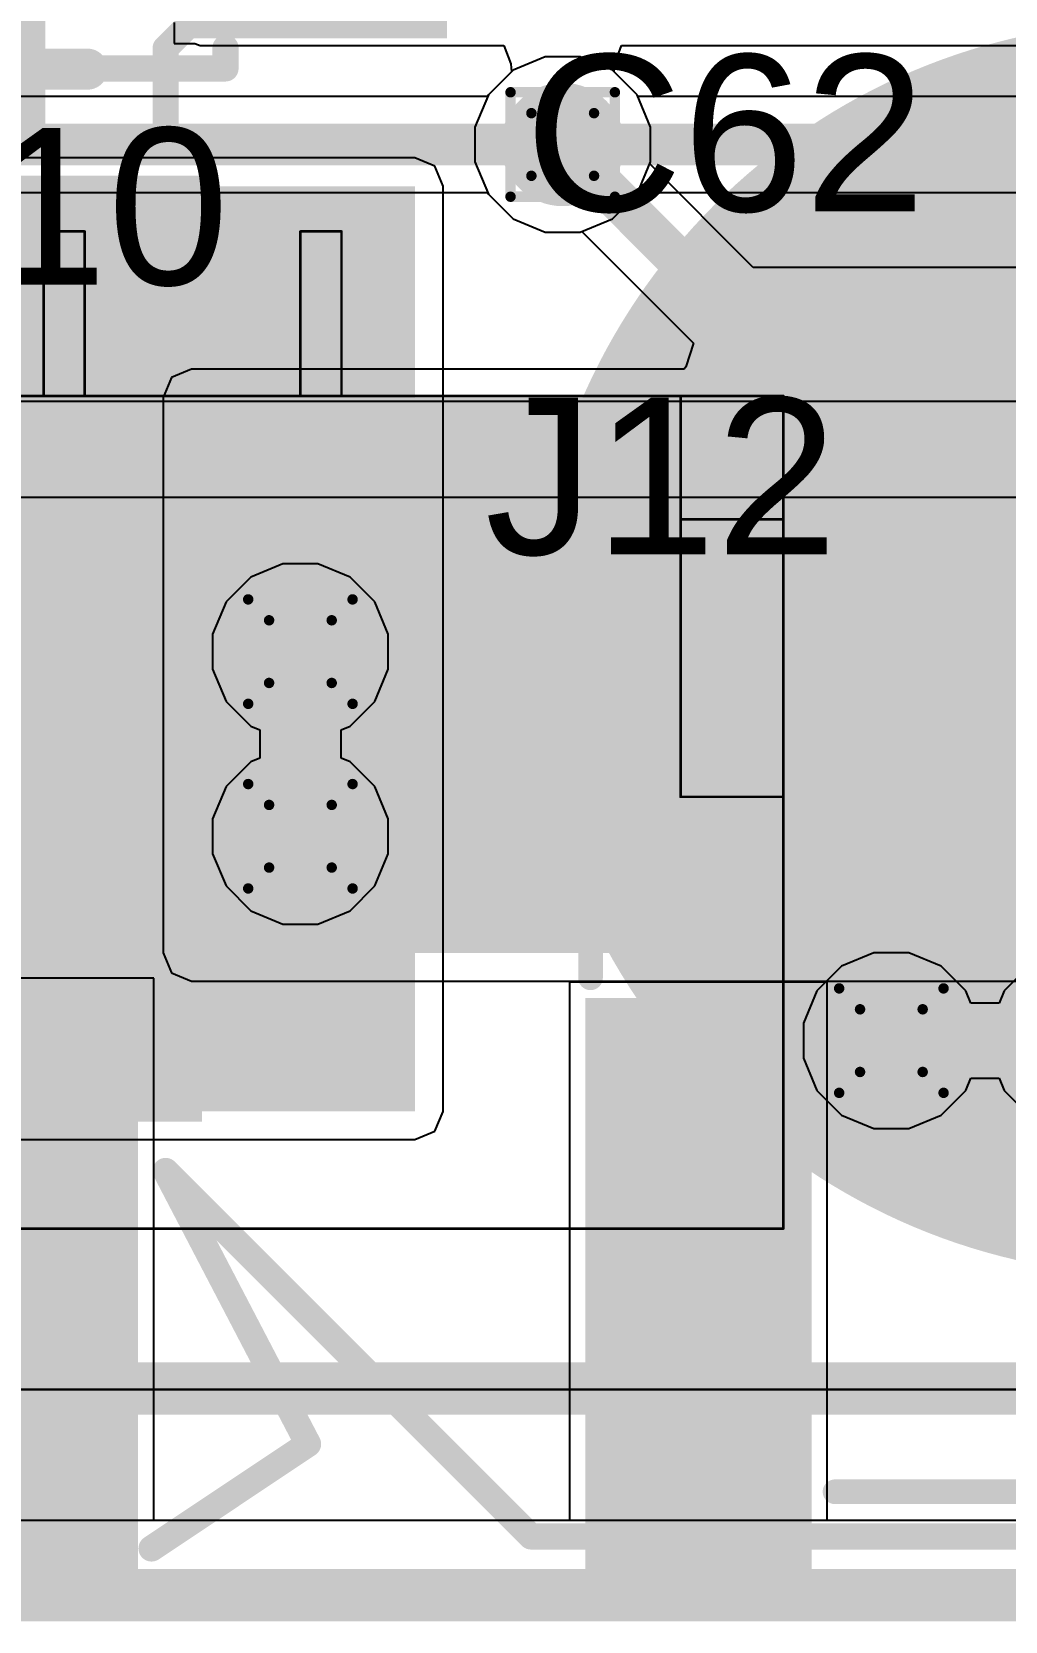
# Model space of a CAD drawing. Header units: inches. Extents: x -6 to 5433, y -4 to 5447.
# Drawn here: x 41.59 to 46.33, y -3.63 to 4.1 of the extents above; entities that cross this region are included whole.
import ezdxf

# ---------------------------------------------------------------- set-up
doc = ezdxf.new("R2010")
doc.units = ezdxf.units.IN
for name, color, linetype in [('Board_outline', 216, 'Continuous'), ('Bottom Layer', 5, 'Continuous'), ('Bottom Overlay', 54, 'Continuous'), ('Bottom Paste', 16, 'Continuous'), ('Bottom Solder', 6, 'Continuous'), ('Dimensions', 6, 'Continuous'), ('Drill Drawing', 1, 'Continuous'), ('Ground', 16, 'Continuous'), ('Mechanical 4', 56, 'Continuous'), ('Power', 76, 'Continuous'), ('Top Layer', 1, 'Continuous'), ('Top Overlay', 2, 'Continuous'), ('Top Paste', 8, 'Continuous'), ('Top Solder', 216, 'Continuous'), ('Via Holes', 16, 'Continuous')]:
    doc.layers.add(name, color=color, linetype=linetype)
doc.styles.add('Arial', font='', dxfattribs={"height": 0.2})
doc.styles.get('Arial').set_extended_font_data('Arial')

# ---------------------------------------------------------------- blocks, each defined once
blk = doc.blocks.new('MY_927_02_B_30')
at = {"layer": 'Bottom Layer'}
h = blk.add_hatch(color=5, dxfattribs=at)
edge = h.paths.add_edge_path()
edge.add_arc((0, 0), 3, 0, 360)
blk.add_hatch(color=5, dxfattribs=at).paths.add_polyline_path([(4.7, 2.25), (8.2, 2.25), (8.2, -2.25), (4.7, -2.25)])
at = {"layer": 'Bottom Paste'}
h = blk.add_hatch(color=16, dxfattribs=at)
edge = h.paths.add_edge_path()
edge.add_arc((0, 0), 3, 0, 360)
blk.add_hatch(color=16, dxfattribs=at).paths.add_polyline_path([(4.7, 2.25), (8.2, 2.25), (8.2, -2.25), (4.7, -2.25)])
at = {"layer": 'Bottom Solder'}
h = blk.add_hatch(color=6, dxfattribs=at)
edge = h.paths.add_edge_path()
edge.add_arc((0, 0), 3.0508, 0, 360)
blk.add_hatch(color=6, dxfattribs=at).paths.add_polyline_path([(4.6492, 2.3008), (8.2508, 2.3008), (8.2508, -2.3008), (4.6492, -2.3008)])
at = {"layer": 'Bottom Overlay'}
for points in [[(4.8946, 4.3764, 0.127, 0.127, 0), (4.1326, 3.8684, 0.127, 0.127, 0)], [(3.048, 4.318, 0.127, 0.127, 0), (-2.921, 4.318, 0.127, 0.127, 0)], [(4.826, 2.54, 0.127, 0.127, 0), (3.048, 4.318, 0.127, 0.127, 0)], [(4.826, 2.54, 0.127, 0.127, 0), (4.1326, 3.8684, 0.127, 0.127, 0)], [(4.826, -2.4811, 0.127, 0.127, 0), (4.826, -2.921, 0.127, 0.127, 0)], [(5.5118, -2.5146, 0.2, 0.2, 0), (5.5118, -3.1242, 0.2, 0.2, 0)], [(5.8166, -2.8194, 0.2, 0.2, 0), (5.207, -2.8194, 0.2, 0.2, 0)], [(4.826, -2.921, 0.127, 0.127, 0), (3.429, -4.318, 0.127, 0.127, 0)]]:
    blk.add_lwpolyline(points, format="xyseb", dxfattribs=at)
for points in [[(4.8628, 4.3764, 0.0635, 0.0635, 1), (4.9263, 4.3764, 0.0635, 0.0635, 1)], [(3.0162, 4.318, 0.0635, 0.0635, 1), (3.0797, 4.318, 0.0635, 0.0635, 1)], [(3.0162, 4.318, 0.0635, 0.0635, 1), (3.0797, 4.318, 0.0635, 0.0635, 1)], [(4.1008, 3.8684, 0.0635, 0.0635, 1), (4.1643, 3.8684, 0.0635, 0.0635, 1)], [(4.1008, 3.8684, 0.0635, 0.0635, 1), (4.1643, 3.8684, 0.0635, 0.0635, 1)], [(4.7942, 2.54, 0.0635, 0.0635, 1), (4.8577, 2.54, 0.0635, 0.0635, 1)], [(4.7942, 2.54, 0.0635, 0.0635, 1), (4.8577, 2.54, 0.0635, 0.0635, 1)], [(4.7942, -2.4811, 0.0635, 0.0635, 1), (4.8577, -2.4811, 0.0635, 0.0635, 1)], [(5.4618, -2.5146, 0.1, 0.1, 1), (5.5618, -2.5146, 0.1, 0.1, 1)], [(5.157, -2.8194, 0.1, 0.1, 1), (5.257, -2.8194, 0.1, 0.1, 1)], [(4.7942, -2.921, 0.0635, 0.0635, 1), (4.8577, -2.921, 0.0635, 0.0635, 1)], [(4.7942, -2.921, 0.0635, 0.0635, 1), (4.8577, -2.921, 0.0635, 0.0635, 1)]]:
    blk.add_lwpolyline(points, format="xyseb", close=True, dxfattribs=at)
blk = doc.blocks.new('SOT_23_5_42')
at = {"layer": 'Top Layer'}
for points in [[(-1.85, 1.25), (-0.75, 1.25), (-0.75, 0.65), (-1.85, 0.65)], [(0.75, 1.25), (1.85, 1.25), (1.85, 0.65), (0.75, 0.65)], [(-1.85, 0.3), (-0.75, 0.3), (-0.75, -0.3), (-1.85, -0.3)], [(-1.85, -0.65), (-0.75, -0.65), (-0.75, -1.25), (-1.85, -1.25)], [(0.75, -0.65), (1.85, -0.65), (1.85, -1.25), (0.75, -1.25)]]:
    blk.add_hatch(color=1, dxfattribs=at).paths.add_polyline_path(points)
at = {"layer": 'Top Paste'}
for points in [[(-1.85, 1.25), (-0.75, 1.25), (-0.75, 0.65), (-1.85, 0.65)], [(0.75, 1.25), (1.85, 1.25), (1.85, 0.65), (0.75, 0.65)], [(-1.85, 0.3), (-0.75, 0.3), (-0.75, -0.3), (-1.85, -0.3)], [(-1.85, -0.65), (-0.75, -0.65), (-0.75, -1.25), (-1.85, -1.25)], [(0.75, -0.65), (1.85, -0.65), (1.85, -1.25), (0.75, -1.25)]]:
    blk.add_hatch(color=8, dxfattribs=at).paths.add_polyline_path(points)
at = {"layer": 'Top Solder'}
for points in [[(-1.9516, 1.3516), (-0.6484, 1.3516), (-0.6484, 0.5484), (-1.9516, 0.5484)], [(0.6484, 1.3516), (1.9516, 1.3516), (1.9516, 0.5484), (0.6484, 0.5484)], [(-1.9516, 0.4016), (-0.6484, 0.4016), (-0.6484, -0.4016), (-1.9516, -0.4016)], [(-1.9516, -0.5484), (-0.6484, -0.5484), (-0.6484, -1.3516), (-1.9516, -1.3516)], [(0.6484, -0.5484), (1.9516, -0.5484), (1.9516, -1.3516), (0.6484, -1.3516)]]:
    blk.add_hatch(color=216, dxfattribs=at).paths.add_polyline_path(points)
at = {"layer": 'Top Overlay'}
for points in [[(-0.879, 1.4986, 0.127, 0.127, 0), (0.8736, 1.4986, 0.127, 0.127, 0)], [(-0.879, 1.3986, 0.127, 0.127, 0), (-0.879, 1.4986, 0.127, 0.127, 0)], [(0.8736, 1.3986, 0.127, 0.127, 0), (0.8736, 1.4986, 0.127, 0.127, 0)], [(-2.1336, 1.0668, 0.127, 0.127, 0), (-2.0066, 0.9398, 0.127, 0.127, 0)], [(-2.1336, 0.8128, 0.127, 0.127, 0), (-2.1336, 1.0668, 0.127, 0.127, 0)], [(-2.1336, 0.8128, 0.127, 0.127, 0), (-2.0066, 0.9398, 0.127, 0.127, 0)], [(0.88, -0.418, 0.127, 0.127, 0), (0.88, 0.44, 0.127, 0.127, 0)], [(-0.879, -1.4986, 0.127, 0.127, 0), (-0.879, -1.3986, 0.127, 0.127, 0)], [(0.8736, -1.4986, 0.127, 0.127, 0), (0.8736, -1.3986, 0.127, 0.127, 0)], [(-0.879, -1.4986, 0.127, 0.127, 0), (0.8736, -1.4986, 0.127, 0.127, 0)]]:
    blk.add_lwpolyline(points, format="xyseb", dxfattribs=at)
for points in [[(-0.9108, 1.4986, 0.0635, 0.0635, 1), (-0.8473, 1.4986, 0.0635, 0.0635, 1)], [(-0.9108, 1.4986, 0.0635, 0.0635, 1), (-0.8473, 1.4986, 0.0635, 0.0635, 1)], [(0.8418, 1.4986, 0.0635, 0.0635, 1), (0.9053, 1.4986, 0.0635, 0.0635, 1)], [(0.8418, 1.4986, 0.0635, 0.0635, 1), (0.9053, 1.4986, 0.0635, 0.0635, 1)], [(-0.9108, 1.3986, 0.0635, 0.0635, 1), (-0.8473, 1.3986, 0.0635, 0.0635, 1)], [(0.8418, 1.3986, 0.0635, 0.0635, 1), (0.9053, 1.3986, 0.0635, 0.0635, 1)], [(-2.1654, 1.0668, 0.0635, 0.0635, 1), (-2.1019, 1.0668, 0.0635, 0.0635, 1)], [(-2.1654, 1.0668, 0.0635, 0.0635, 1), (-2.1019, 1.0668, 0.0635, 0.0635, 1)], [(-2.0383, 0.9398, 0.0635, 0.0635, 1), (-1.9748, 0.9398, 0.0635, 0.0635, 1)], [(-2.0383, 0.9398, 0.0635, 0.0635, 1), (-1.9748, 0.9398, 0.0635, 0.0635, 1)], [(-2.1654, 0.8128, 0.0635, 0.0635, 1), (-2.1019, 0.8128, 0.0635, 0.0635, 1)], [(-2.1654, 0.8128, 0.0635, 0.0635, 1), (-2.1019, 0.8128, 0.0635, 0.0635, 1)], [(0.8483, 0.44, 0.0635, 0.0635, 1), (0.9118, 0.44, 0.0635, 0.0635, 1)], [(0.8483, -0.418, 0.0635, 0.0635, 1), (0.9118, -0.418, 0.0635, 0.0635, 1)], [(-0.9108, -1.3986, 0.0635, 0.0635, 1), (-0.8473, -1.3986, 0.0635, 0.0635, 1)], [(0.8418, -1.3986, 0.0635, 0.0635, 1), (0.9053, -1.3986, 0.0635, 0.0635, 1)], [(-0.9108, -1.4986, 0.0635, 0.0635, 1), (-0.8473, -1.4986, 0.0635, 0.0635, 1)], [(-0.9108, -1.4986, 0.0635, 0.0635, 1), (-0.8473, -1.4986, 0.0635, 0.0635, 1)], [(0.8418, -1.4986, 0.0635, 0.0635, 1), (0.9053, -1.4986, 0.0635, 0.0635, 1)], [(0.8418, -1.4986, 0.0635, 0.0635, 1), (0.9053, -1.4986, 0.0635, 0.0635, 1)]]:
    blk.add_lwpolyline(points, format="xyseb", close=True, dxfattribs=at)
blk = doc.blocks.new('SM06B_GHS_TB_LF__SN__147')
at = {"layer": 'Top Layer'}
blk.add_hatch(color=1, dxfattribs=at).paths.add_polyline_path([(-5.4746, -0.3989), (-4.4746, -0.3989), (-4.4746, -3.0989), (-5.4746, -3.0989)])
at = {"layer": 'Top Paste'}
blk.add_hatch(color=8, dxfattribs=at).paths.add_polyline_path([(-5.4746, -0.3989), (-4.4746, -0.3989), (-4.4746, -3.0989), (-5.4746, -3.0989)])
at = {"layer": 'Top Solder'}
blk.add_hatch(color=216, dxfattribs=at).paths.add_polyline_path([(-5.5254, -0.3481), (-4.4238, -0.3481), (-4.4238, -3.1497), (-5.5254, -3.1497)])
at = {"layer": 'Top Overlay'}
for points in [[(-3.8113, 2.232, 0.254, 0.254, 0), (-3.6843, 2.105, 0.254, 0.254, 0)], [(-3.8113, 1.978, 0.254, 0.254, 0), (-3.8113, 2.232, 0.254, 0.254, 0)], [(-3.8113, 1.978, 0.254, 0.254, 0), (-3.6843, 2.105, 0.254, 0.254, 0)], [(-5.5001, 1.5, 0.12, 0.12, 0), (-5.5, -0.25, 0.12, 0.12, 0)], [(-5.5001, 1.5, 0.12, 0.12, 0), (-4.7135, 1.5, 0.12, 0.12, 0)], [(-5, 0.25, 0.12, 0.12, 0), (-5, 1.5, 0.12, 0.12, 0)], [(-5.4635, 0.25, 0.12, 0.12, 0), (-5, 0.25, 0.12, 0.12, 0)], [(-4.3101, -2.75, 0.12, 0.12, 0), (-0.45, -2.75, 0.12, 0.12, 0)]]:
    blk.add_lwpolyline(points, format="xyseb", dxfattribs=at)
for points in [[(-3.8748, 2.232, 0.127, 0.127, 1), (-3.7478, 2.232, 0.127, 0.127, 1)], [(-3.8748, 2.232, 0.127, 0.127, 1), (-3.7478, 2.232, 0.127, 0.127, 1)], [(-3.7478, 2.105, 0.127, 0.127, 1), (-3.6208, 2.105, 0.127, 0.127, 1)], [(-3.7478, 2.105, 0.127, 0.127, 1), (-3.6208, 2.105, 0.127, 0.127, 1)], [(-3.8748, 1.978, 0.127, 0.127, 1), (-3.7478, 1.978, 0.127, 0.127, 1)], [(-3.8748, 1.978, 0.127, 0.127, 1), (-3.7478, 1.978, 0.127, 0.127, 1)], [(-5.5301, 1.5, 0.06, 0.06, 1), (-5.4701, 1.5, 0.06, 0.06, 1)], [(-5.5301, 1.5, 0.06, 0.06, 1), (-5.4701, 1.5, 0.06, 0.06, 1)], [(-5.03, 1.5, 0.06, 0.06, 1), (-4.97, 1.5, 0.06, 0.06, 1)], [(-4.7435, 1.5, 0.06, 0.06, 1), (-4.6835, 1.5, 0.06, 0.06, 1)], [(-5.4935, 0.25, 0.06, 0.06, 1), (-5.4335, 0.25, 0.06, 0.06, 1)], [(-5.03, 0.25, 0.06, 0.06, 1), (-4.97, 0.25, 0.06, 0.06, 1)], [(-5.03, 0.25, 0.06, 0.06, 1), (-4.97, 0.25, 0.06, 0.06, 1)], [(-5.53, -0.25, 0.06, 0.06, 1), (-5.47, -0.25, 0.06, 0.06, 1)], [(-4.3401, -2.75, 0.06, 0.06, 1), (-4.2801, -2.75, 0.06, 0.06, 1)]]:
    blk.add_lwpolyline(points, format="xyseb", close=True, dxfattribs=at)
blk = doc.blocks.new('SM08B_GHS_TB_LF__SN__156')
at = {"layer": 'Top Layer'}
blk.add_hatch(color=1, dxfattribs=at).paths.add_polyline_path([(5.62, -0.2499), (6.83, -0.2499), (6.83, -2.9499), (5.62, -2.9499)])
at = {"layer": 'Top Paste'}
blk.add_hatch(color=8, dxfattribs=at).paths.add_polyline_path([(5.62, -0.2499), (6.83, -0.2499), (6.83, -2.9499), (5.62, -2.9499)])
at = {"layer": 'Top Solder'}
blk.add_hatch(color=216, dxfattribs=at).paths.add_polyline_path([(5.57, -0.1999), (6.88, -0.1999), (6.88, -3), (5.57, -3)])
at = {"layer": 'Top Overlay'}
for points in [[(4.906, 1.3499, 0.1274, 0.1274, 0), (6.5999, 1.3499, 0.1274, 0.1274, 0)], [(6.5999, -0.0189, 0.1274, 0.1274, 0), (6.5999, 1.3499, 0.1274, 0.1274, 0)]]:
    blk.add_lwpolyline(points, format="xyseb", dxfattribs=at)
for points in [[(6.568, 1.3499, 0.0637, 0.0637, 1), (6.6317, 1.3499, 0.0637, 0.0637, 1)], [(6.568, 1.3499, 0.0637, 0.0637, 1), (6.6317, 1.3499, 0.0637, 0.0637, 1)], [(6.568, -0.0189, 0.0637, 0.0637, 1), (6.6317, -0.0189, 0.0637, 0.0637, 1)]]:
    blk.add_lwpolyline(points, format="xyseb", close=True, dxfattribs=at)

msp = doc.modelspace()

# ---------------------------------------------------------------- hatches: boundary and pattern name
at = {"layer": 'Bottom Layer'}
h = msp.add_hatch(color=5, dxfattribs=at)
edge = h.paths.add_edge_path()
edge.add_arc((44.1787, 3.551), 0.3, 0, 360)
msp.add_hatch(color=5, dxfattribs=at).paths.add_polyline_path([(38.8723, -1.1519), (43.4594, -1.1519), (43.4594, 3.3481), (38.8723, 3.3481)])
h = msp.add_hatch(color=5, dxfattribs=at)
edge = h.paths.add_edge_path()
edge.add_arc((42.9021, 1.0842), 0.3, 0, 360)
h = msp.add_hatch(color=5, dxfattribs=at)
edge = h.paths.add_edge_path()
edge.add_arc((42.9021, 0.1861), 0.3, 0, 360)
h = msp.add_hatch(color=5, dxfattribs=at)
edge = h.paths.add_edge_path()
edge.add_arc((45.778, -0.808), 0.3, 0, 360)
at = {"layer": 'Ground'}
h = msp.add_hatch(color=16, dxfattribs=at)
edge = h.paths.add_edge_path()
edge.add_arc((44.1787, 3.551), 0.3, 0, 360)
msp.add_hatch(color=16, dxfattribs=at).paths.add_polyline_path([(42.3723, -0.381), (51.5366, -0.381), (51.5366, 2.3201), (42.3723, 2.3201)])
h = msp.add_hatch(color=16, dxfattribs=at)
edge = h.paths.add_edge_path()
edge.add_arc((42.9021, 1.0842), 0.3, 0, 360)
h = msp.add_hatch(color=16, dxfattribs=at)
edge = h.paths.add_edge_path()
edge.add_arc((42.9021, 0.1861), 0.3, 0, 360)
h = msp.add_hatch(color=16, dxfattribs=at)
edge = h.paths.add_edge_path()
edge.add_arc((45.778, -0.808), 0.3, 0, 360)
at = {"layer": 'Power'}
h = msp.add_hatch(color=76, dxfattribs=at)
edge = h.paths.add_edge_path()
edge.add_arc((44.1787, 3.551), 0.3, 0, 360)
h = msp.add_hatch(color=76, dxfattribs=at)
edge = h.paths.add_edge_path()
edge.add_arc((42.9021, 1.0842), 0.3, 0, 360)
h = msp.add_hatch(color=76, dxfattribs=at)
edge = h.paths.add_edge_path()
edge.add_arc((42.9021, 0.1861), 0.3, 0, 360)
h = msp.add_hatch(color=76, dxfattribs=at)
edge = h.paths.add_edge_path()
edge.add_arc((45.778, -0.808), 0.3, 0, 360)
at = {"layer": 'Top Layer'}
h = msp.add_hatch(color=1, dxfattribs=at)
edge = h.paths.add_edge_path()
edge.add_arc((44.1787, 3.551), 0.3, 0, 360)
h = msp.add_hatch(color=1, dxfattribs=at)
edge = h.paths.add_edge_path()
edge.add_arc((42.9021, 1.0842), 0.3, 0, 360)
h = msp.add_hatch(color=1, dxfattribs=at)
edge = h.paths.add_edge_path()
edge.add_arc((42.9021, 0.1861), 0.3, 0, 360)
h = msp.add_hatch(color=1, dxfattribs=at)
edge = h.paths.add_edge_path()
edge.add_arc((45.778, -0.808), 0.3, 0, 360)
at = {"layer": 'Via Holes'}
h = msp.add_hatch(color=7, dxfattribs=at)
edge = h.paths.add_edge_path()
edge.add_arc((44.1787, 3.551), 0.15, 0, 360)
h = msp.add_hatch(color=7, dxfattribs=at)
edge = h.paths.add_edge_path()
edge.add_arc((42.9021, 1.0842), 0.15, 0, 360)
h = msp.add_hatch(color=7, dxfattribs=at)
edge = h.paths.add_edge_path()
edge.add_arc((42.9021, 0.1861), 0.15, 0, 360)
h = msp.add_hatch(color=7, dxfattribs=at)
edge = h.paths.add_edge_path()
edge.add_arc((45.778, -0.808), 0.15, 0, 360)

# ---------------------------------------------------------------- linework, layer by layer
at = {"layer": 'Board_outline'}
msp.add_lwpolyline([(-4.9266, -3.505, 0.254, 0.254, 0), (66.0734, -3.505, 0.254, 0.254, 0)], format="xyseb", dxfattribs=at)
at = {"layer": 'Bottom Layer'}
for p, q in [((44.0938, 3.978), (43.9368, 3.913)), ((44.2636, 3.978), (44.0938, 3.978)), ((44.4206, 3.913), (44.2636, 3.978)), ((43.9368, 3.913), (43.8167, 3.7928)), ((44.5407, 3.7928), (44.4206, 3.913)), ((43.8167, 3.7928), (43.7517, 3.6359)), ((44.6057, 3.6359), (44.5407, 3.7928)), ((43.7517, 3.6359), (43.7517, 3.466)), ((44.6057, 3.466), (44.6057, 3.6359)), ((43.4594, 3.4855), (38.8723, 3.4855)), ((43.5566, 3.4453), (43.4594, 3.4855)), ((43.5969, 3.3481), (43.5566, 3.4453)), ((43.7517, 3.466), (43.8167, 3.3091)), ((44.5407, 3.3091), (44.6057, 3.466)), ((43.5969, -1.1519), (43.5969, 3.3481)), ((43.8167, 3.3091), (43.9368, 3.189)), ((44.4206, 3.189), (44.5407, 3.3091)), ((43.9368, 3.189), (44.0938, 3.124)), ((44.2636, 3.124), (44.4206, 3.189)), ((44.0938, 3.124), (44.2636, 3.124)), ((43.5566, -1.2491), (43.5969, -1.1519)), ((38.8723, -1.2894), (43.4594, -1.2894)), ((43.4594, -1.2894), (43.5566, -1.2491)), ((55.3678, -3.1425), (38.5808, -3.1425))]:
    msp.add_line(p, q, dxfattribs=at)
at = {"layer": 'Dimensions'}
msp.add_lwpolyline([(32.5832, 0.9965, 0.127, 0.127, 0), (61.5832, 0.9965, 0.127, 0.127, 0)], format="xyseb", dxfattribs=at)
at = {"layer": 'Drill Drawing'}
for points in [[(43.9247, 3.805, 0.0508, 0.0508, 0), (44.4327, 3.805, 0.0508, 0.0508, 0)], [(43.9247, 3.297, 0.0508, 0.0508, 0), (43.9247, 3.805, 0.0508, 0.0508, 0)], [(44.4327, 3.297, 0.0508, 0.0508, 0), (44.4327, 3.805, 0.0508, 0.0508, 0)], [(44.0263, 3.7034, 0.0508, 0.0508, 0), (44.3311, 3.7034, 0.0508, 0.0508, 0)], [(44.0263, 3.3986, 0.0508, 0.0508, 0), (44.0263, 3.7034, 0.0508, 0.0508, 0)], [(44.3311, 3.3986, 0.0508, 0.0508, 0), (44.3311, 3.7034, 0.0508, 0.0508, 0)], [(44.0263, 3.3986, 0.0508, 0.0508, 0), (44.3311, 3.3986, 0.0508, 0.0508, 0)], [(43.9247, 3.297, 0.0508, 0.0508, 0), (44.4327, 3.297, 0.0508, 0.0508, 0)], [(42.6481, 1.3382, 0.0508, 0.0508, 0), (43.1561, 1.3382, 0.0508, 0.0508, 0)], [(42.6481, 0.8302, 0.0508, 0.0508, 0), (42.6481, 1.3382, 0.0508, 0.0508, 0)], [(43.1561, 0.8302, 0.0508, 0.0508, 0), (43.1561, 1.3382, 0.0508, 0.0508, 0)], [(42.7497, 1.2366, 0.0508, 0.0508, 0), (43.0545, 1.2366, 0.0508, 0.0508, 0)], [(42.7497, 0.9318, 0.0508, 0.0508, 0), (42.7497, 1.2366, 0.0508, 0.0508, 0)], [(43.0545, 0.9318, 0.0508, 0.0508, 0), (43.0545, 1.2366, 0.0508, 0.0508, 0)], [(42.7497, 0.9318, 0.0508, 0.0508, 0), (43.0545, 0.9318, 0.0508, 0.0508, 0)], [(42.6481, 0.8302, 0.0508, 0.0508, 0), (43.1561, 0.8302, 0.0508, 0.0508, 0)], [(42.6481, 0.4401, 0.0508, 0.0508, 0), (43.1561, 0.4401, 0.0508, 0.0508, 0)], [(42.6481, -0.0679, 0.0508, 0.0508, 0), (42.6481, 0.4401, 0.0508, 0.0508, 0)], [(43.1561, -0.0679, 0.0508, 0.0508, 0), (43.1561, 0.4401, 0.0508, 0.0508, 0)], [(42.7497, 0.3385, 0.0508, 0.0508, 0), (43.0545, 0.3385, 0.0508, 0.0508, 0)], [(42.7497, 0.0337, 0.0508, 0.0508, 0), (42.7497, 0.3385, 0.0508, 0.0508, 0)], [(43.0545, 0.0337, 0.0508, 0.0508, 0), (43.0545, 0.3385, 0.0508, 0.0508, 0)], [(42.7497, 0.0337, 0.0508, 0.0508, 0), (43.0545, 0.0337, 0.0508, 0.0508, 0)], [(42.6481, -0.0679, 0.0508, 0.0508, 0), (43.1561, -0.0679, 0.0508, 0.0508, 0)], [(45.524, -0.554, 0.0508, 0.0508, 0), (46.032, -0.554, 0.0508, 0.0508, 0)], [(45.524, -1.062, 0.0508, 0.0508, 0), (45.524, -0.554, 0.0508, 0.0508, 0)], [(46.032, -1.062, 0.0508, 0.0508, 0), (46.032, -0.554, 0.0508, 0.0508, 0)], [(45.6256, -0.6556, 0.0508, 0.0508, 0), (45.9304, -0.6556, 0.0508, 0.0508, 0)], [(45.6256, -0.9604, 0.0508, 0.0508, 0), (45.6256, -0.6556, 0.0508, 0.0508, 0)], [(45.9304, -0.9604, 0.0508, 0.0508, 0), (45.9304, -0.6556, 0.0508, 0.0508, 0)], [(45.6256, -0.9604, 0.0508, 0.0508, 0), (45.9304, -0.9604, 0.0508, 0.0508, 0)], [(45.524, -1.062, 0.0508, 0.0508, 0), (46.032, -1.062, 0.0508, 0.0508, 0)]]:
    msp.add_lwpolyline(points, format="xyseb", dxfattribs=at)
for points in [[(43.912, 3.805, 0.0254, 0.0254, 1), (43.9374, 3.805, 0.0254, 0.0254, 1)], [(43.912, 3.805, 0.0254, 0.0254, 1), (43.9374, 3.805, 0.0254, 0.0254, 1)], [(44.42, 3.805, 0.0254, 0.0254, 1), (44.4454, 3.805, 0.0254, 0.0254, 1)], [(44.42, 3.805, 0.0254, 0.0254, 1), (44.4454, 3.805, 0.0254, 0.0254, 1)], [(44.0136, 3.7034, 0.0254, 0.0254, 1), (44.039, 3.7034, 0.0254, 0.0254, 1)], [(44.0136, 3.7034, 0.0254, 0.0254, 1), (44.039, 3.7034, 0.0254, 0.0254, 1)], [(44.3184, 3.7034, 0.0254, 0.0254, 1), (44.3438, 3.7034, 0.0254, 0.0254, 1)], [(44.3184, 3.7034, 0.0254, 0.0254, 1), (44.3438, 3.7034, 0.0254, 0.0254, 1)], [(44.0136, 3.3986, 0.0254, 0.0254, 1), (44.039, 3.3986, 0.0254, 0.0254, 1)], [(44.0136, 3.3986, 0.0254, 0.0254, 1), (44.039, 3.3986, 0.0254, 0.0254, 1)], [(44.3184, 3.3986, 0.0254, 0.0254, 1), (44.3438, 3.3986, 0.0254, 0.0254, 1)], [(44.3184, 3.3986, 0.0254, 0.0254, 1), (44.3438, 3.3986, 0.0254, 0.0254, 1)], [(43.912, 3.297, 0.0254, 0.0254, 1), (43.9374, 3.297, 0.0254, 0.0254, 1)], [(43.912, 3.297, 0.0254, 0.0254, 1), (43.9374, 3.297, 0.0254, 0.0254, 1)], [(44.42, 3.297, 0.0254, 0.0254, 1), (44.4454, 3.297, 0.0254, 0.0254, 1)], [(44.42, 3.297, 0.0254, 0.0254, 1), (44.4454, 3.297, 0.0254, 0.0254, 1)], [(42.6354, 1.3382, 0.0254, 0.0254, 1), (42.6608, 1.3382, 0.0254, 0.0254, 1)], [(42.6354, 1.3382, 0.0254, 0.0254, 1), (42.6608, 1.3382, 0.0254, 0.0254, 1)], [(43.1434, 1.3382, 0.0254, 0.0254, 1), (43.1688, 1.3382, 0.0254, 0.0254, 1)], [(43.1434, 1.3382, 0.0254, 0.0254, 1), (43.1688, 1.3382, 0.0254, 0.0254, 1)], [(42.737, 1.2366, 0.0254, 0.0254, 1), (42.7624, 1.2366, 0.0254, 0.0254, 1)], [(42.737, 1.2366, 0.0254, 0.0254, 1), (42.7624, 1.2366, 0.0254, 0.0254, 1)], [(43.0418, 1.2366, 0.0254, 0.0254, 1), (43.0672, 1.2366, 0.0254, 0.0254, 1)], [(43.0418, 1.2366, 0.0254, 0.0254, 1), (43.0672, 1.2366, 0.0254, 0.0254, 1)], [(42.737, 0.9318, 0.0254, 0.0254, 1), (42.7624, 0.9318, 0.0254, 0.0254, 1)], [(42.737, 0.9318, 0.0254, 0.0254, 1), (42.7624, 0.9318, 0.0254, 0.0254, 1)], [(43.0418, 0.9318, 0.0254, 0.0254, 1), (43.0672, 0.9318, 0.0254, 0.0254, 1)], [(43.0418, 0.9318, 0.0254, 0.0254, 1), (43.0672, 0.9318, 0.0254, 0.0254, 1)], [(42.6354, 0.8302, 0.0254, 0.0254, 1), (42.6608, 0.8302, 0.0254, 0.0254, 1)], [(42.6354, 0.8302, 0.0254, 0.0254, 1), (42.6608, 0.8302, 0.0254, 0.0254, 1)], [(43.1434, 0.8302, 0.0254, 0.0254, 1), (43.1688, 0.8302, 0.0254, 0.0254, 1)], [(43.1434, 0.8302, 0.0254, 0.0254, 1), (43.1688, 0.8302, 0.0254, 0.0254, 1)], [(42.6354, 0.4401, 0.0254, 0.0254, 1), (42.6608, 0.4401, 0.0254, 0.0254, 1)], [(42.6354, 0.4401, 0.0254, 0.0254, 1), (42.6608, 0.4401, 0.0254, 0.0254, 1)], [(43.1434, 0.4401, 0.0254, 0.0254, 1), (43.1688, 0.4401, 0.0254, 0.0254, 1)], [(43.1434, 0.4401, 0.0254, 0.0254, 1), (43.1688, 0.4401, 0.0254, 0.0254, 1)], [(42.737, 0.3385, 0.0254, 0.0254, 1), (42.7624, 0.3385, 0.0254, 0.0254, 1)], [(42.737, 0.3385, 0.0254, 0.0254, 1), (42.7624, 0.3385, 0.0254, 0.0254, 1)], [(43.0418, 0.3385, 0.0254, 0.0254, 1), (43.0672, 0.3385, 0.0254, 0.0254, 1)], [(43.0418, 0.3385, 0.0254, 0.0254, 1), (43.0672, 0.3385, 0.0254, 0.0254, 1)], [(42.737, 0.0337, 0.0254, 0.0254, 1), (42.7624, 0.0337, 0.0254, 0.0254, 1)], [(42.737, 0.0337, 0.0254, 0.0254, 1), (42.7624, 0.0337, 0.0254, 0.0254, 1)], [(43.0418, 0.0337, 0.0254, 0.0254, 1), (43.0672, 0.0337, 0.0254, 0.0254, 1)], [(43.0418, 0.0337, 0.0254, 0.0254, 1), (43.0672, 0.0337, 0.0254, 0.0254, 1)], [(42.6354, -0.0679, 0.0254, 0.0254, 1), (42.6608, -0.0679, 0.0254, 0.0254, 1)], [(42.6354, -0.0679, 0.0254, 0.0254, 1), (42.6608, -0.0679, 0.0254, 0.0254, 1)], [(43.1434, -0.0679, 0.0254, 0.0254, 1), (43.1688, -0.0679, 0.0254, 0.0254, 1)], [(43.1434, -0.0679, 0.0254, 0.0254, 1), (43.1688, -0.0679, 0.0254, 0.0254, 1)], [(45.5113, -0.554, 0.0254, 0.0254, 1), (45.5367, -0.554, 0.0254, 0.0254, 1)], [(45.5113, -0.554, 0.0254, 0.0254, 1), (45.5367, -0.554, 0.0254, 0.0254, 1)], [(46.0193, -0.554, 0.0254, 0.0254, 1), (46.0447, -0.554, 0.0254, 0.0254, 1)], [(46.0193, -0.554, 0.0254, 0.0254, 1), (46.0447, -0.554, 0.0254, 0.0254, 1)], [(45.6129, -0.6556, 0.0254, 0.0254, 1), (45.6383, -0.6556, 0.0254, 0.0254, 1)], [(45.6129, -0.6556, 0.0254, 0.0254, 1), (45.6383, -0.6556, 0.0254, 0.0254, 1)], [(45.9177, -0.6556, 0.0254, 0.0254, 1), (45.9431, -0.6556, 0.0254, 0.0254, 1)], [(45.9177, -0.6556, 0.0254, 0.0254, 1), (45.9431, -0.6556, 0.0254, 0.0254, 1)], [(45.6129, -0.9604, 0.0254, 0.0254, 1), (45.6383, -0.9604, 0.0254, 0.0254, 1)], [(45.6129, -0.9604, 0.0254, 0.0254, 1), (45.6383, -0.9604, 0.0254, 0.0254, 1)], [(45.9177, -0.9604, 0.0254, 0.0254, 1), (45.9431, -0.9604, 0.0254, 0.0254, 1)], [(45.9177, -0.9604, 0.0254, 0.0254, 1), (45.9431, -0.9604, 0.0254, 0.0254, 1)], [(45.5113, -1.062, 0.0254, 0.0254, 1), (45.5367, -1.062, 0.0254, 0.0254, 1)], [(45.5113, -1.062, 0.0254, 0.0254, 1), (45.5367, -1.062, 0.0254, 0.0254, 1)], [(46.0193, -1.062, 0.0254, 0.0254, 1), (46.0447, -1.062, 0.0254, 0.0254, 1)], [(46.0193, -1.062, 0.0254, 0.0254, 1), (46.0447, -1.062, 0.0254, 0.0254, 1)]]:
    msp.add_lwpolyline(points, format="xyseb", close=True, dxfattribs=at)
at = {"layer": 'Ground'}
for p, q in [((44.0938, 3.978), (43.9368, 3.913)), ((44.2636, 3.978), (44.0938, 3.978)), ((44.4206, 3.913), (44.2636, 3.978)), ((43.9368, 3.913), (43.8167, 3.7928)), ((44.5407, 3.7928), (44.4206, 3.913)), ((43.8167, 3.7928), (43.7517, 3.6359)), ((44.6057, 3.6359), (44.5407, 3.7928)), ((43.7517, 3.6359), (43.7517, 3.466)), ((44.6057, 3.466), (44.6057, 3.6359)), ((43.7517, 3.466), (43.8167, 3.3091)), ((44.6021, 3.4572), (44.6057, 3.466)), ((45.1062, 2.9531), (44.6021, 3.4572)), ((43.8167, 3.3091), (43.9368, 3.189)), ((43.9368, 3.189), (44.0938, 3.124)), ((44.0938, 3.124), (44.2636, 3.124)), ((44.2636, 3.124), (44.2724, 3.1276)), ((44.2724, 3.1276), (44.8155, 2.5845)), ((55.2183, 2.9531), (45.1062, 2.9531)), ((44.8155, 2.5845), (44.7779, 2.469)), ((42.2751, 2.4173), (42.2348, 2.3201)), ((42.3723, 2.4575), (42.2751, 2.4173)), ((44.769, 2.4575), (42.3723, 2.4575)), ((44.7779, 2.469), (44.769, 2.4575)), ((42.2348, 2.3201), (42.2348, -0.381)), ((42.2348, -0.381), (42.2751, -0.4782)), ((42.2751, -0.4782), (42.3723, -0.5185)), ((42.3723, -0.5185), (50.5101, -0.5185)), ((56.8118, -3.1425), (37.0805, -3.1425))]:
    msp.add_line(p, q, dxfattribs=at)
for points in [[(44.1787, 3.551, 0.2032, 0.2032, 0), (45.0096, 2.7201, 0.2032, 0.2032, 0)], [(45.0096, 2.7201, 0.2032, 0.2032, 0), (55.3149, 2.7201, 0.2032, 0.2032, 0)]]:
    msp.add_lwpolyline(points, format="xyseb", dxfattribs=at)
for points in [[(44.1279, 3.551, 0.1016, 0.1016, 1), (44.2295, 3.551, 0.1016, 0.1016, 1)], [(44.9588, 2.7201, 0.1016, 0.1016, 1), (45.0604, 2.7201, 0.1016, 0.1016, 1)], [(44.9588, 2.7201, 0.1016, 0.1016, 1), (45.0604, 2.7201, 0.1016, 0.1016, 1)]]:
    msp.add_lwpolyline(points, format="xyseb", close=True, dxfattribs=at)
at = {"layer": 'Mechanical 4'}
for points in [[(41.6521, 3.1279, 0.0127, 0.0127, 0), (41.8521, 3.1279, 0.0127, 0.0127, 0)], [(41.6521, 2.3279, 0.0127, 0.0127, 0), (41.6521, 3.1279, 0.0127, 0.0127, 0)], [(41.8521, 2.3279, 0.0127, 0.0127, 0), (41.8521, 3.1279, 0.0127, 0.0127, 0)], [(42.9021, 3.1279, 0.0127, 0.0127, 0), (43.1021, 3.1279, 0.0127, 0.0127, 0)], [(42.9021, 2.3279, 0.0127, 0.0127, 0), (42.9021, 3.1279, 0.0127, 0.0127, 0)], [(43.1021, 2.3279, 0.0127, 0.0127, 0), (43.1021, 3.1279, 0.0127, 0.0127, 0)], [(27.0021, 2.3279, 0.0127, 0.0127, 0), (45.2521, 2.3279, 0.0127, 0.0127, 0)], [(44.7521, 0.3779, 0.0127, 0.0127, 0), (44.7521, 2.3279, 0.0127, 0.0127, 0)], [(45.2521, -1.7221, 0.0127, 0.0127, 0), (45.2521, 2.3279, 0.0127, 0.0127, 0)], [(44.7521, 1.7279, 0.0127, 0.0127, 0), (45.2521, 1.7279, 0.0127, 0.0127, 0)], [(44.7521, 0.3779, 0.0127, 0.0127, 0), (45.2521, 0.3779, 0.0127, 0.0127, 0)], [(27.0021, -1.7221, 0.0127, 0.0127, 0), (45.2521, -1.7221, 0.0127, 0.0127, 0)], [(-2.5, -2.5, 0.254, 0.254, 0), (67.5, -2.5, 0.254, 0.254, 0)], [(-2.5028, -2.505, 0.0127, 0.0127, 0), (67.4972, -2.505, 0.0127, 0.0127, 0)]]:
    msp.add_lwpolyline(points, format="xyseb", dxfattribs=at)
for points in [[(41.6489, 3.1279, 0.00635, 0.00635, 1), (41.6553, 3.1279, 0.00635, 0.00635, 1)], [(41.6489, 3.1279, 0.00635, 0.00635, 1), (41.6553, 3.1279, 0.00635, 0.00635, 1)], [(41.8489, 3.1279, 0.00635, 0.00635, 1), (41.8553, 3.1279, 0.00635, 0.00635, 1)], [(41.8489, 3.1279, 0.00635, 0.00635, 1), (41.8553, 3.1279, 0.00635, 0.00635, 1)], [(42.8989, 3.1279, 0.00635, 0.00635, 1), (42.9053, 3.1279, 0.00635, 0.00635, 1)], [(42.8989, 3.1279, 0.00635, 0.00635, 1), (42.9053, 3.1279, 0.00635, 0.00635, 1)], [(43.0989, 3.1279, 0.00635, 0.00635, 1), (43.1053, 3.1279, 0.00635, 0.00635, 1)], [(43.0989, 3.1279, 0.00635, 0.00635, 1), (43.1053, 3.1279, 0.00635, 0.00635, 1)], [(41.6489, 2.3279, 0.00635, 0.00635, 1), (41.6553, 2.3279, 0.00635, 0.00635, 1)], [(41.8489, 2.3279, 0.00635, 0.00635, 1), (41.8553, 2.3279, 0.00635, 0.00635, 1)], [(42.8989, 2.3279, 0.00635, 0.00635, 1), (42.9053, 2.3279, 0.00635, 0.00635, 1)], [(43.0989, 2.3279, 0.00635, 0.00635, 1), (43.1053, 2.3279, 0.00635, 0.00635, 1)], [(44.7489, 2.3279, 0.00635, 0.00635, 1), (44.7553, 2.3279, 0.00635, 0.00635, 1)], [(45.2489, 2.3279, 0.00635, 0.00635, 1), (45.2553, 2.3279, 0.00635, 0.00635, 1)], [(45.2489, 2.3279, 0.00635, 0.00635, 1), (45.2553, 2.3279, 0.00635, 0.00635, 1)], [(44.7489, 1.7279, 0.00635, 0.00635, 1), (44.7553, 1.7279, 0.00635, 0.00635, 1)], [(45.2489, 1.7279, 0.00635, 0.00635, 1), (45.2553, 1.7279, 0.00635, 0.00635, 1)], [(44.7489, 0.3779, 0.00635, 0.00635, 1), (44.7553, 0.3779, 0.00635, 0.00635, 1)], [(44.7489, 0.3779, 0.00635, 0.00635, 1), (44.7553, 0.3779, 0.00635, 0.00635, 1)], [(45.2489, 0.3779, 0.00635, 0.00635, 1), (45.2553, 0.3779, 0.00635, 0.00635, 1)], [(45.2489, -1.7221, 0.00635, 0.00635, 1), (45.2553, -1.7221, 0.00635, 0.00635, 1)], [(45.2489, -1.7221, 0.00635, 0.00635, 1), (45.2553, -1.7221, 0.00635, 0.00635, 1)]]:
    msp.add_lwpolyline(points, format="xyseb", close=True, dxfattribs=at)
at = {"layer": 'Power'}
for p, q in [((44.0938, 3.978), (43.9368, 3.913)), ((44.2636, 3.978), (44.0938, 3.978)), ((44.4206, 3.913), (44.2636, 3.978)), ((43.9368, 3.913), (43.8167, 3.7928)), ((44.5407, 3.7928), (44.4206, 3.913)), ((43.8167, 3.7928), (43.7517, 3.6359)), ((44.6057, 3.6359), (44.5407, 3.7928)), ((43.7517, 3.6359), (43.7517, 3.466)), ((44.6057, 3.466), (44.6057, 3.6359)), ((43.7517, 3.466), (43.8167, 3.3091)), ((44.5407, 3.3091), (44.6057, 3.466)), ((43.8167, 3.3091), (43.9368, 3.189)), ((44.4206, 3.189), (44.5407, 3.3091)), ((43.9368, 3.189), (44.0938, 3.124)), ((44.2636, 3.124), (44.4206, 3.189)), ((44.0938, 3.124), (44.2636, 3.124)), ((54.2326, 2.3015), (38.7804, 2.3015)), ((27.4271, 1.8354), (54.3291, 1.8354)), ((42.8172, 1.5112), (42.6602, 1.4462)), ((42.987, 1.5112), (42.8172, 1.5112)), ((43.144, 1.4462), (42.987, 1.5112)), ((42.6602, 1.4462), (42.5401, 1.326)), ((43.2641, 1.326), (43.144, 1.4462)), ((42.5401, 1.326), (42.4751, 1.1691)), ((43.3291, 1.1691), (43.2641, 1.326)), ((42.4751, 1.1691), (42.4751, 0.9992)), ((43.3291, 0.9992), (43.3291, 1.1691)), ((42.4751, 0.9992), (42.5401, 0.8423)), ((43.2641, 0.8423), (43.3291, 0.9992)), ((42.5401, 0.8423), (42.6602, 0.7222)), ((43.144, 0.7222), (43.2641, 0.8423)), ((42.6602, 0.7222), (42.7044, 0.7039)), ((42.7044, 0.7039), (42.7044, 0.5664)), ((43.0998, 0.7039), (43.144, 0.7222)), ((43.0998, 0.5664), (43.0998, 0.7039)), ((42.6602, 0.5481), (42.5401, 0.428)), ((42.7044, 0.5664), (42.6602, 0.5481)), ((43.144, 0.5481), (43.0998, 0.5664)), ((43.2641, 0.428), (43.144, 0.5481)), ((42.5401, 0.428), (42.4751, 0.271)), ((43.3291, 0.271), (43.2641, 0.428)), ((42.4751, 0.271), (42.4751, 0.1012)), ((43.3291, 0.1012), (43.3291, 0.271)), ((42.4751, 0.1012), (42.5401, -0.0558)), ((43.2641, -0.0558), (43.3291, 0.1012)), ((42.5401, -0.0558), (42.6602, -0.1759)), ((43.144, -0.1759), (43.2641, -0.0558)), ((42.6602, -0.1759), (42.8172, -0.2409)), ((42.987, -0.2409), (43.144, -0.1759)), ((42.8172, -0.2409), (42.987, -0.2409)), ((45.6931, -0.381), (45.5361, -0.446)), ((45.8629, -0.381), (45.6931, -0.381)), ((46.0199, -0.446), (45.8629, -0.381)), ((45.5361, -0.446), (45.416, -0.5661)), ((46.14, -0.5661), (46.0199, -0.446)), ((46.4467, -0.446), (46.3265, -0.5661)), ((45.416, -0.5661), (45.351, -0.7231)), ((46.1645, -0.6254), (46.14, -0.5661)), ((46.3265, -0.5661), (46.302, -0.6254)), ((46.302, -0.6254), (46.1645, -0.6254)), ((45.351, -0.7231), (45.351, -0.8929)), ((45.351, -0.8929), (45.416, -1.0499)), ((46.14, -1.0499), (46.1645, -0.9906)), ((46.1645, -0.9906), (46.302, -0.9906)), ((46.302, -0.9906), (46.3265, -1.0499)), ((45.416, -1.0499), (45.5361, -1.17)), ((46.0199, -1.17), (46.14, -1.0499)), ((46.3265, -1.0499), (46.4467, -1.17)), ((45.5361, -1.17), (45.6931, -1.235)), ((45.6931, -1.235), (45.8629, -1.235)), ((45.8629, -1.235), (46.0199, -1.17)), ((56.0944, -3.1425), (37.0805, -3.1425))]:
    msp.add_line(p, q, dxfattribs=at)
msp.add_lwpolyline([(39.4661, 2.0684, 0.2032, 0.2032, 0), (54.3291, 2.0684, 0.2032, 0.2032, 0)], format="xyseb", dxfattribs=at)
at = {"layer": 'Top Layer'}
for p, q in [((42.2871, 4.1441), (42.2871, 4.0424)), ((42.2871, 4.0424), (42.3888, 4.0424)), ((42.3888, 4.0424), (42.4141, 4.0319)), ((42.4141, 4.0319), (43.8922, 4.0319)), ((43.8922, 4.0319), (43.9254, 3.9435)), ((44.432, 3.9435), (44.4652, 4.0319)), ((44.4652, 4.0319), (49.9669, 4.0319)), ((43.9254, 3.9435), (43.9288, 3.9049)), ((44.4286, 3.9049), (44.432, 3.9435)), ((43.9288, 3.9049), (43.8167, 3.7928)), ((44.5407, 3.7928), (44.4286, 3.9049)), ((43.8167, 3.7928), (43.8131, 3.784)), ((44.5443, 3.784), (44.5407, 3.7928)), ((43.8131, 3.784), (39.2324, 3.784)), ((47.2744, 3.784), (44.5443, 3.784)), ((37.3282, 3.3179), (43.8131, 3.3179)), ((43.8131, 3.3179), (43.8167, 3.3091)), ((43.8167, 3.3091), (43.9368, 3.189)), ((44.4206, 3.189), (44.5407, 3.3091)), ((44.5407, 3.3091), (44.5443, 3.3179)), ((44.5443, 3.3179), (47.1779, 3.3179)), ((43.9368, 3.189), (44.0938, 3.124)), ((44.2636, 3.124), (44.4206, 3.189)), ((44.0938, 3.124), (44.2636, 3.124)), ((42.8172, 1.5112), (42.6602, 1.4462)), ((42.987, 1.5112), (42.8172, 1.5112)), ((43.144, 1.4462), (42.987, 1.5112)), ((42.6602, 1.4462), (42.5401, 1.326)), ((43.2641, 1.326), (43.144, 1.4462)), ((42.5401, 1.326), (42.4751, 1.1691)), ((43.3291, 1.1691), (43.2641, 1.326)), ((42.4751, 1.1691), (42.4751, 0.9992)), ((43.3291, 0.9992), (43.3291, 1.1691)), ((42.4751, 0.9992), (42.5401, 0.8423)), ((43.2641, 0.8423), (43.3291, 0.9992)), ((42.5401, 0.8423), (42.6602, 0.7222)), ((43.144, 0.7222), (43.2641, 0.8423)), ((42.6602, 0.7222), (42.7044, 0.7039)), ((42.7044, 0.7039), (42.7044, 0.5664)), ((43.0998, 0.7039), (43.144, 0.7222)), ((43.0998, 0.5664), (43.0998, 0.7039)), ((42.6602, 0.5481), (42.5401, 0.428)), ((42.7044, 0.5664), (42.6602, 0.5481)), ((43.144, 0.5481), (43.0998, 0.5664)), ((43.2641, 0.428), (43.144, 0.5481)), ((42.5401, 0.428), (42.4751, 0.271)), ((43.3291, 0.271), (43.2641, 0.428)), ((42.4751, 0.271), (42.4751, 0.1012)), ((43.3291, 0.1012), (43.3291, 0.271)), ((42.4751, 0.1012), (42.5401, -0.0558)), ((43.2641, -0.0558), (43.3291, 0.1012)), ((42.5401, -0.0558), (42.6602, -0.1759)), ((43.144, -0.1759), (43.2641, -0.0558)), ((42.6602, -0.1759), (42.8172, -0.2409)), ((42.987, -0.2409), (43.144, -0.1759)), ((42.8172, -0.2409), (42.987, -0.2409)), ((42.1894, -0.5045), (40.7254, -0.5045)), ((42.1894, -3.1425), (42.1894, -0.5045)), ((45.4664, -0.5243), (44.2124, -0.5243)), ((44.2124, -0.5243), (44.2124, -3.1425)), ((45.4664, -3.1425), (45.4664, -0.5243)), ((44.2124, -3.1425), (42.1894, -3.1425)), ((54.1616, -3.1425), (45.4664, -3.1425))]:
    msp.add_line(p, q, dxfattribs=at)
msp.add_lwpolyline([(36.9626, 3.551, 0.2032, 0.2032, 0), (47.2744, 3.551, 0.2032, 0.2032, 0)], format="xyseb", dxfattribs=at)

# ---------------------------------------------------------------- block references
for name, p in [('SOT_23_5_42', (41.6641, 5.4194)), ('SM06B_GHS_TB_LF__SN__147', (49.814, -0.2524)), ('SM08B_GHS_TB_LF__SN__156', (35.2324, -0.3815))]:
    msp.add_blockref(name, p)
at = {"rotation": 180}
msp.add_blockref('MY_927_02_B_30', (47.0722, 1.0981), dxfattribs=at)

# ---------------------------------------------------------------- texts
at = {"layer": 'Top Overlay', "style": 'Arial'}
for s, p in [('C62', (43.9931, 3.2259)), ('U10', (40.6028, 2.8687)), ('J12', (43.7999, 1.557))]:
    msp.add_text(s, height=0.762, dxfattribs=at).set_placement(p)

doc.saveas('drawing.dxf')
